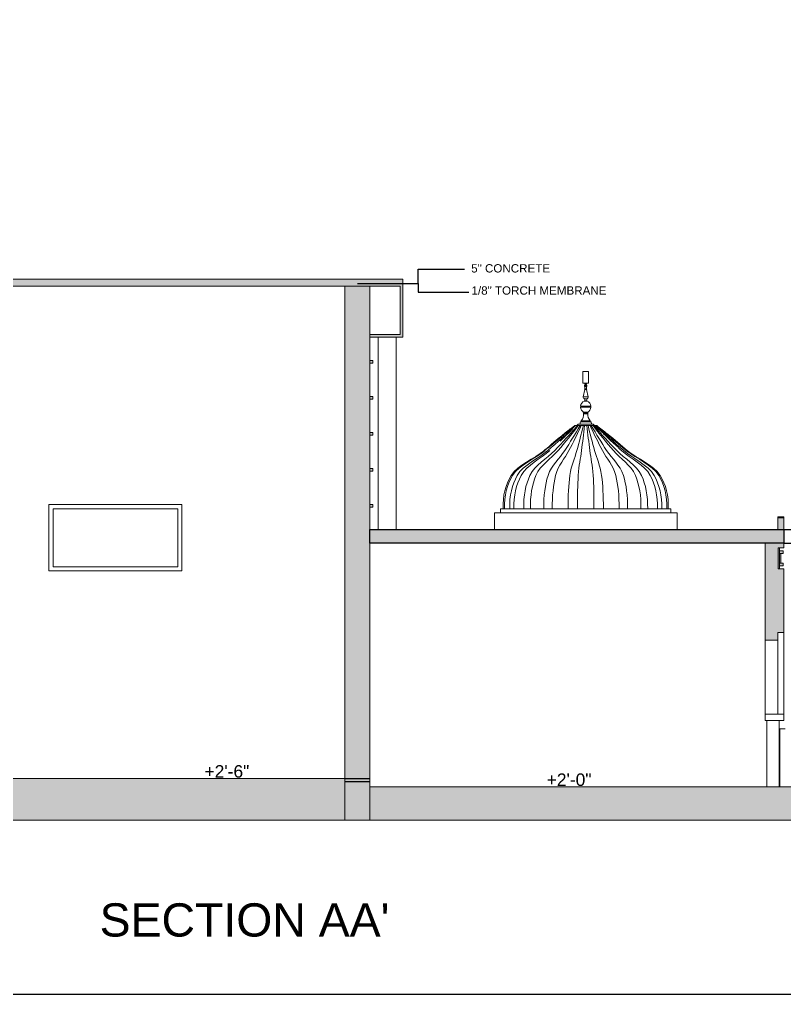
# Model space of a CAD drawing. Header units: inches. Extents: x -6210 to 141093, y -2740 to 21225.
# Drawn here: x 105026 to 105579, y 3604 to 4308 of the extents above; entities that cross this region are included whole.
import ezdxf

# ---------------------------------------------------------------- set-up
doc = ezdxf.new("R2010")
doc.units = ezdxf.units.IN
doc.header["$LTSCALE"] = 100
doc.header["$MEASUREMENT"] = 0
doc.layers.add('1text', color=6, linetype='Continuous')
doc.layers.add('walls', color=1, linetype='Continuous')
for name, color, linetype, true_color in [('BRICK HATCH', 7, 'Continuous', 0xf90105), ('CONCRETE HATCH', 7, 'Continuous', 0xb0b0b0), ('FACADE HTCH', 7, 'Continuous', 0xfafd68), ('FLOOR HATCH', 7, 'Continuous', 0xaef86d)]:
    doc.layers.add(name, color=color, linetype=linetype, true_color=true_color)
doc.styles.get("Standard").update_dxf_attribs({"font": 'arial.ttf', "height": 4})

msp = doc.modelspace()

# ---------------------------------------------------------------- hatches: boundary and pattern name
at = {"layer": 'BRICK HATCH', "true_color": 0xfe1014}
h = msp.add_hatch(color=1, dxfattribs=at)
h.dxf.hatch_style = 1
h.paths.add_polyline_path([(104545.98149, 4060.04194), (104545.98166, 4115.82403), (104527.98149, 4115.82408), (104527.98149, 4107.78001), (104527.98149, 4106.23298), (104527.98149, 4060.04194), (104527.98149, 3760.04194), (104545.98149, 3760.04194)])
h.paths.add_polyline_path([(104545.98149, 3758.04194), (104527.98149, 3758.04194), (104527.98149, 3742.04194), (104545.98149, 3742.04194)])
h.paths.add_polyline_path([(104545.98149, 3740.04194), (104527.98149, 3740.04194), (104527.98149, 3730.04194), (104545.98149, 3730.04194)])
h.paths.add_polyline_path([(105279.48149, 3754.04194), (105279.48149, 3758.04194), (105261.48149, 3758.04194), (105261.48149, 3730.04194), (105279.48149, 3730.04194)])
h.paths.add_polyline_path([(105279.48149, 4107.77765), (105279.48149, 4115.82173), (105261.48149, 4115.82178), (105261.48149, 3760.04194), (105279.48149, 3760.04194)])
h.paths.add_polyline_path([(105578.74512, 3911.69824), (105574.41692, 3911.69824), (105574.41692, 3926.69824), (105575.41692, 3926.69824), (105578.74512, 3926.69824), (105578.74512, 3930.05318), (105565.17275, 3930.05318), (105565.17275, 3860.08657), (105574.24512, 3860.08631), (105574.24512, 3865.6898), (105578.74512, 3865.68969)])
at = {"layer": 'CONCRETE HATCH'}
h = msp.add_hatch(color=256, dxfattribs=at)
h.dxf.hatch_style = 1
h.paths.add_polyline_path([(105303.48149, 4120.82165), (104527.98149, 4120.82408), (104527.98149, 4119.82408), (104527.98149, 4115.82408), (105301.48149, 4115.82166), (105301.48149, 4080.93378), (105279.48149, 4080.93386), (105279.48149, 4078.93386), (105303.48149, 4078.93377)])
h = msp.add_hatch(color=256, dxfattribs=at)
h.dxf.hatch_style = 1
h.paths.add_polyline_path([(105279.48149, 3940.04194), (105578.74512, 3940.04194), (105578.74512, 3930.05318), (105279.48149, 3930.05318)])
h = msp.add_hatch(color=256, dxfattribs=at)
h.dxf.hatch_style = 1
h.paths.add_polyline_path([(106155.78498, 3754.04194), (106142.28498, 3754.04194), (106141.28498, 3754.04194), (106141.28498, 3736.04194), (106155.78498, 3736.04194), (106155.78498, 3738.04194), (106142.28498, 3738.04194), (106142.28498, 3752.04194), (106155.78498, 3752.04194)])
h.paths.add_polyline_path([(105925.98149, 3754.04194), (105912.48149, 3754.04194), (105912.48149, 3752.04194), (105925.98149, 3752.04194)])
h.paths.add_polyline_path([(105926.98149, 3754.04194), (105925.98149, 3754.04194), (105925.98149, 3736.04194), (105926.98149, 3736.04194)])
h.paths.add_polyline_path([(105925.98149, 3738.04194), (105912.48149, 3738.04194), (105912.48149, 3736.04194), (105925.98149, 3736.04194)])
h.paths.add_polyline_path([(105279.48149, 3760.04194), (105261.48149, 3760.04194), (105261.48149, 3758.04194), (105279.48149, 3758.04194)])
at = {"layer": 'FACADE HTCH'}
h = msp.add_hatch(color=256, dxfattribs=at)
h.dxf.hatch_style = 1
h.paths.add_polyline_path([(105281.62244, 4062.04194), (105279.48149, 4062.04194), (105279.48149, 4060.04194), (105281.62244, 4060.04194)])
h.paths.add_polyline_path([(105281.62244, 4036.04194), (105279.48149, 4036.04194), (105279.48149, 4034.04194), (105281.62244, 4034.04194)])
h.paths.add_polyline_path([(105281.62244, 4010.04194), (105279.48149, 4010.04194), (105279.48149, 4008.04194), (105281.62244, 4008.04194)])
h.paths.add_polyline_path([(105281.62244, 3984.04194), (105279.48149, 3984.04194), (105279.48149, 3982.04194), (105281.62244, 3982.04194)])
h.paths.add_polyline_path([(105281.62244, 3958.04194), (105279.48149, 3958.04194), (105279.48149, 3956.04194), (105281.62244, 3956.04194)])
h = msp.add_hatch(color=256, dxfattribs=at)
h.dxf.hatch_style = 1
h.paths.add_polyline_path([(105578.74512, 3948.52462), (105574.24512, 3948.5245), (105574.24512, 3940.04468), (105578.74512, 3940.04472)])
h.paths.add_polyline_path([(105578.74512, 3949.03733), (105574.24512, 3949.03733), (105574.24512, 3948.5245), (105578.74512, 3948.52462)])
h.paths.add_polyline_path([(105575.41692, 3926.69824), (105574.41692, 3926.69824), (105574.41692, 3911.69824), (105575.41692, 3911.69824)])
h.paths.add_polyline_path([(105578.15329, 3924.69824), (105577.41692, 3924.69824), (105575.41692, 3924.69824), (105575.41692, 3922.69824), (105577.41692, 3922.69824), (105578.15329, 3922.69824)])
h.paths.add_polyline_path([(105576.41692, 3921.22417), (105576.41692, 3921.56109), (105576.41692, 3921.62025), (105576.41692, 3922.62144), (105576.41692, 3922.69789), (105575.41692, 3922.69789), (105575.41692, 3915.69824), (105576.41692, 3915.69824)])
h.paths.add_polyline_path([(105578.15329, 3915.69824), (105577.41692, 3915.69824), (105575.41692, 3915.69824), (105575.41692, 3913.69824), (105577.41692, 3913.69824), (105578.15329, 3913.69824)])
at = {"layer": 'FLOOR HATCH'}
h = msp.add_hatch(color=256, dxfattribs=at)
h.dxf.hatch_style = 1
h.paths.add_polyline_path([(105261.48149, 3760.04194), (104546.98149, 3760.04194), (104546.98149, 3740.04194), (104545.98149, 3730.04194), (105261.48149, 3730.04194)])
h.paths.add_polyline_path([(105912.48149, 3754.04194), (105279.48149, 3754.04194), (105279.48149, 3730.04194), (105912.48149, 3730.04194)])
h.paths.add_polyline_path([(106141.28498, 3754.04194), (105926.98149, 3754.04194), (105926.98149, 3736.04194), (105925.98149, 3730.04194), (106142.28498, 3730.04194), (106142.28498, 3736.04194), (106141.28498, 3736.04194)])

# ---------------------------------------------------------------- linework, layer by layer
msp.add_lwpolyline([(104206.97646, 5012.61527), (106337.6796, 5012.61527), (106337.6796, 3604.14299), (104206.97646, 3604.14299)], close=True)
at = {"layer": '1text'}
for p, q in [((105314.44954, 4117.73201), (105314.44954, 4128.08304)), ((105314.44954, 4128.08304), (105348.00407, 4128.08304)), ((105270.71077, 4117.73201), (105314.44954, 4117.73201)), ((105314.44954, 4117.73201), (105314.44954, 4111.49811)), ((105314.44954, 4111.49811), (105350.99405, 4111.49811)), ((105578.74512, 3940.04472), (106315.19388, 3940.04472)), ((105578.74512, 3930.05318), (106315.19388, 3930.05318))]:
    msp.add_line(p, q, dxfattribs=at)
at = {"layer": 'walls', "linetype": 'Continuous', "lineweight": 0, "extrusion": (0, 1, 0)}
for p, q in [((105303.48149, 4120.82165), (104527.98149, 4120.82408)), ((105303.48149, 4078.93377), (105303.48149, 4120.82165)), ((105301.48149, 4115.82166), (104527.98147, 4115.82408)), ((105261.48149, 4115.82178), (105261.48149, 3730.04194)), ((105279.48149, 4115.82173), (105279.48149, 4078.93386)), ((105301.48149, 4080.93378), (105301.48149, 4115.82166)), ((105279.48149, 3730.04194), (105279.48149, 4107.77765)), ((105279.48149, 4080.93386), (105301.48149, 4080.93378)), ((105279.48149, 3941.79346), (105279.48149, 4078.93386)), ((105279.48149, 4078.93386), (105303.48149, 4078.93377)), ((105285.48149, 3940.04194), (105285.48149, 4078.93386)), ((105298.48149, 4038.60774), (105298.48149, 4078.93379)), ((105281.62244, 4062.04194), (105279.48149, 4062.04194)), ((105279.48149, 4062.04194), (105279.48149, 4060.04194)), ((105279.48149, 4060.04194), (105281.62244, 4060.04194)), ((105281.62244, 4060.04194), (105281.62244, 4062.04194)), ((105433.48149, 4054.2027), (105433.48149, 4045.72152)), ((105433.48149, 4054.2027), (105437.48149, 4054.2027)), ((105437.48149, 4045.72152), (105437.48149, 4054.2027)), ((105433.48149, 4045.72152), (105437.48149, 4045.72152)), ((105434.59961, 4044.24422), (105434.55931, 4043.55907)), ((105435.48149, 4043.55907), (105434.55931, 4043.55907)), ((105435.48149, 4043.55907), (105434.55931, 4043.55907)), ((105435.48149, 4044.24422), (105434.59961, 4044.24422)), ((105435.48149, 4044.24422), (105434.59961, 4044.24422)), ((105435.48149, 4045.47885), (105434.71957, 4045.47885)), ((105435.48149, 4043.36364), (105434.74359, 4043.36364)), ((105434.917, 4043.36364), (105434.917, 4041.51772)), ((105436.24341, 4045.47885), (105435.48149, 4045.47885)), ((105436.36336, 4044.24422), (105435.48149, 4044.24422)), ((105436.36336, 4044.24422), (105435.48149, 4044.24422)), ((105436.40366, 4043.55907), (105435.48149, 4043.55907)), ((105436.40366, 4043.55907), (105435.48149, 4043.55907)), ((105436.21939, 4043.36364), (105435.48149, 4043.36364)), ((105436.04598, 4043.36364), (105436.04598, 4041.51772)), ((105436.36336, 4044.24422), (105436.40366, 4043.55907)), ((105281.62244, 4036.04194), (105279.48149, 4036.04194)), ((105279.48149, 4036.04194), (105279.48149, 4034.04194)), ((105281.62244, 4034.04194), (105281.62244, 4036.04194)), ((105298.48149, 3940.04194), (105298.48149, 4038.60774)), ((105434.917, 4041.14854), (105433.62061, 4035.72412)), ((105435.48149, 4035.72412), (105433.62061, 4035.72412)), ((105435.48149, 4035.72412), (105433.62061, 4035.72412)), ((105435.48149, 4041.51772), (105434.917, 4041.51772)), ((105435.48149, 4041.51772), (105434.917, 4041.51772)), ((105435.48149, 4041.14854), (105434.917, 4041.14854)), ((105435.48149, 4041.14854), (105434.917, 4041.14854)), ((105436.04598, 4041.51772), (105435.48149, 4041.51772)), ((105436.04598, 4041.51772), (105435.48149, 4041.51772)), ((105436.04598, 4041.14854), (105435.48149, 4041.14854)), ((105436.04598, 4041.14854), (105435.48149, 4041.14854)), ((105437.34236, 4035.72412), (105435.48149, 4035.72412)), ((105437.34236, 4035.72412), (105435.48149, 4035.72412)), ((105436.04598, 4041.14854), (105437.34236, 4035.72412)), ((105279.48149, 4034.04194), (105281.62244, 4034.04194)), ((105435.48149, 4029.03717), (105431.82937, 4029.03717)), ((105435.48149, 4028.2988), (105431.82937, 4028.2988)), ((105431.87551, 4029.03717), (105431.87551, 4028.2988)), ((105435.48149, 4032.8419), (105434.58391, 4032.8419)), ((105434.58391, 4032.8419), (105434.58391, 4032.60804)), ((105435.48149, 4032.60804), (105434.58391, 4032.60804)), ((105435.48149, 4032.60804), (105434.58391, 4032.60804)), ((105435.48149, 4034.50323), (105434.72235, 4034.50323)), ((105435.48149, 4034.31864), (105434.7685, 4034.31864)), ((105434.7685, 4034.31864), (105434.7685, 4032.8419)), ((105436.24063, 4034.50323), (105435.48149, 4034.50323)), ((105436.19448, 4034.31864), (105435.48149, 4034.31864)), ((105436.37907, 4032.8419), (105435.48149, 4032.8419)), ((105436.37907, 4032.60804), (105435.48149, 4032.60804)), ((105436.37907, 4032.60804), (105435.48149, 4032.60804)), ((105439.13361, 4029.03717), (105435.48149, 4029.03717)), ((105439.13361, 4028.2988), (105435.48149, 4028.2988)), ((105436.19448, 4034.31864), (105436.19448, 4032.8419)), ((105436.37907, 4032.8419), (105436.37907, 4032.60804)), ((105439.08746, 4029.03717), (105439.08746, 4028.2988)), ((105435.48149, 4023.62247), (105433.82925, 4023.62247)), ((105435.48149, 4023.62247), (105433.82925, 4023.62247)), ((105435.48149, 4024.79155), (105434.10869, 4024.79155)), ((105435.48149, 4024.05319), (105434.10869, 4024.05319)), ((105436.85428, 4024.79155), (105435.48149, 4024.79155)), ((105436.85428, 4024.05319), (105435.48149, 4024.05319)), ((105437.13372, 4023.62247), (105435.48149, 4023.62247)), ((105437.13372, 4023.62247), (105435.48149, 4023.62247)), ((105427.48149, 4015.04194), (105427.52149, 4015.04194)), ((105427.52149, 4015.04194), (105427.66417, 4015.04194)), ((105427.66417, 4015.04194), (105428.15798, 4015.04194)), ((105428.15798, 4015.04194), (105428.57207, 4015.04194)), ((105428.57207, 4015.04194), (105429.51135, 4015.04194)), ((105430.12314, 4016.04956), (105429.13121, 4015.04194)), ((105429.51135, 4015.04194), (105430.15631, 4015.04194)), ((105435.48149, 4016.04956), (105430.12314, 4016.04956)), ((105435.48149, 4016.04956), (105430.12314, 4016.04956)), ((105430.15631, 4015.04194), (105431.44912, 4015.04194)), ((105431.64743, 4017.80872), (105431.23048, 4016.04956)), ((105431.44912, 4015.04194), (105432.26182, 4015.04194)), ((105435.48149, 4017.80872), (105431.64743, 4017.80872)), ((105435.48149, 4017.80872), (105431.64743, 4017.80872)), ((105432.20185, 4018.54709), (105432.02684, 4017.80872)), ((105435.48149, 4018.54709), (105432.20185, 4018.54709)), ((105435.48149, 4018.54709), (105432.20185, 4018.54709)), ((105432.26182, 4015.04194), (105433.78161, 4015.04194)), ((105433.78161, 4015.04194), (105434.68249, 4015.04194)), ((105434.68249, 4015.04194), (105436.28049, 4015.04194)), ((105438.76112, 4018.54709), (105435.48149, 4018.54709)), ((105438.76112, 4018.54709), (105435.48149, 4018.54709)), ((105439.31554, 4017.80872), (105435.48149, 4017.80872)), ((105439.31554, 4017.80872), (105435.48149, 4017.80872)), ((105440.83983, 4016.04956), (105435.48149, 4016.04956)), ((105440.83983, 4016.04956), (105435.48149, 4016.04956)), ((105436.28049, 4015.04194), (105437.18137, 4015.04194)), ((105437.18137, 4015.04194), (105438.70116, 4015.04194)), ((105438.70116, 4015.04194), (105439.51385, 4015.04194)), ((105438.76112, 4018.54709), (105438.93613, 4017.80872)), ((105439.31554, 4017.80872), (105439.7325, 4016.04956)), ((105439.51385, 4015.04194), (105440.80666, 4015.04194)), ((105440.80666, 4015.04194), (105441.45162, 4015.04194)), ((105440.83983, 4016.04956), (105441.83177, 4015.04194)), ((105441.45162, 4015.04194), (105442.3909, 4015.04194)), ((105442.3909, 4015.04194), (105442.80499, 4015.04194)), ((105442.80499, 4015.04194), (105443.2988, 4015.04194)), ((105443.2988, 4015.04194), (105443.44149, 4015.04194)), ((105443.44149, 4015.04194), (105443.48149, 4015.04194)), ((105279.48149, 4010.04194), (105279.48149, 4008.04194)), ((105281.62244, 4010.04194), (105279.48149, 4010.04194)), ((105279.48149, 4008.04194), (105281.62244, 4008.04194)), ((105281.62244, 4008.04194), (105281.62244, 4010.04194)), ((105279.48149, 3984.04194), (105279.48149, 3982.04194)), ((105281.62244, 3984.04194), (105279.48149, 3984.04194)), ((105279.48149, 3982.04194), (105281.62244, 3982.04194)), ((105281.62244, 3982.04194), (105281.62244, 3984.04194)), ((105047.73149, 3958.04194), (105143.73149, 3958.04194)), ((105047.73149, 3910.04194), (105047.73149, 3958.04194)), ((105143.73149, 3910.04194), (105143.73149, 3958.04194)), ((105281.62244, 3958.04194), (105279.48149, 3958.04194)), ((105279.48149, 3958.04194), (105279.48149, 3956.04194)), ((105281.62244, 3956.04194), (105281.62244, 3958.04194)), ((105140.73149, 3955.04194), (105050.73149, 3955.04194)), ((105050.73149, 3955.04194), (105050.73149, 3913.04194)), ((105050.73149, 3913.04194), (105050.73149, 3955.04194)), ((105050.73149, 3955.04194), (105140.73149, 3955.04194)), ((105140.73149, 3913.04194), (105140.73149, 3955.04194)), ((105140.73149, 3955.04194), (105140.73149, 3913.04194)), ((105279.48149, 3956.04194), (105281.62244, 3956.04194)), ((105501.48149, 3952.04194), (105369.48149, 3952.04194)), ((105369.48149, 3940.04194), (105369.48149, 3952.04194)), ((105496.98149, 3955.04194), (105373.98149, 3955.04194)), ((105373.98149, 3952.04194), (105373.98149, 3955.04194)), ((105496.98149, 3952.04194), (105496.98149, 3955.04194)), ((105501.48149, 3940.04194), (105501.48149, 3952.04194)), ((105574.24512, 3949.03857), (105574.24512, 3949.03845)), ((105574.24512, 3949.03857), (105578.74512, 3949.03857)), ((105574.24512, 3949.03845), (105574.24512, 3949.03833)), ((105574.24512, 3949.03845), (105578.74512, 3949.03845)), ((105574.24512, 3949.03833), (105574.24512, 3949.0382)), ((105574.24512, 3949.03833), (105578.74512, 3949.03833)), ((105574.24512, 3949.0382), (105574.24512, 3949.0381)), ((105574.24512, 3949.0382), (105578.74512, 3949.0382)), ((105574.24512, 3949.0381), (105574.24512, 3949.03798)), ((105574.24512, 3949.0381), (105578.74512, 3949.0381)), ((105574.24512, 3949.03798), (105574.24512, 3949.03786)), ((105574.24512, 3949.03798), (105578.74512, 3949.03798)), ((105574.24512, 3949.03786), (105574.24512, 3949.03774)), ((105574.24512, 3949.03786), (105578.74512, 3949.03786)), ((105574.24512, 3949.03774), (105574.24512, 3949.03762)), ((105574.24512, 3949.03774), (105578.74512, 3949.03774)), ((105574.24512, 3949.03762), (105574.24512, 3949.03759)), ((105574.24512, 3949.03762), (105578.74512, 3949.03762)), ((105574.24512, 3949.03759), (105574.24512, 3949.03747)), ((105574.24512, 3949.03759), (105578.74512, 3949.03759)), ((105574.24512, 3949.03747), (105574.24512, 3949.03735)), ((105574.24512, 3949.03747), (105578.74512, 3949.03747)), ((105574.24512, 3949.03735), (105574.24512, 3949.03733)), ((105574.24512, 3949.03735), (105578.74512, 3949.03735)), ((105574.24512, 3949.03733), (105578.74512, 3949.03733)), ((105574.24512, 3949.03733), (105574.24512, 3948.5245)), ((105578.74512, 3948.52462), (105574.24512, 3948.5245)), ((105574.24512, 3948.5245), (105574.24512, 3940.04472)), ((105578.74512, 3949.03845), (105578.74512, 3949.03857)), ((105578.74512, 3949.03833), (105578.74512, 3949.03845)), ((105578.74512, 3949.0382), (105578.74512, 3949.03833)), ((105578.74512, 3949.0381), (105578.74512, 3949.0382)), ((105578.74512, 3949.03798), (105578.74512, 3949.0381)), ((105578.74512, 3949.03786), (105578.74512, 3949.03798)), ((105578.74512, 3949.03774), (105578.74512, 3949.03786)), ((105578.74512, 3949.03762), (105578.74512, 3949.03774)), ((105578.74512, 3949.03759), (105578.74512, 3949.03762)), ((105578.74512, 3949.03747), (105578.74512, 3949.03759)), ((105578.74512, 3949.03735), (105578.74512, 3949.03747)), ((105578.74512, 3949.03733), (105578.74512, 3949.03735)), ((105578.74512, 3948.52462), (105578.74512, 3949.03733)), ((105578.74512, 3940.04472), (105578.74512, 3948.52462)), ((105578.74512, 3940.04472), (105279.48149, 3940.04194)), ((105279.48149, 3940.04194), (105279.48149, 3934.04194)), ((105574.98149, 3940.04472), (105574.98149, 3940.04449)), ((105578.74512, 3926.69824), (105578.74512, 3940.04472)), ((105279.78112, 3930.05318), (105578.74512, 3930.05318)), ((105565.17275, 3930.05318), (105565.17275, 3860.08657)), ((105574.41692, 3926.69824), (105578.74512, 3926.69824)), ((105574.41692, 3911.69824), (105574.41692, 3926.69824)), ((105574.41692, 3926.69824), (105574.41692, 3911.69824)), ((105575.41692, 3926.69824), (105574.41692, 3926.69824)), ((105574.41692, 3922.62143), (105574.41692, 3921.62025)), ((105575.41692, 3911.69824), (105575.41692, 3926.69824)), ((105575.41692, 3924.69824), (105575.41692, 3922.69824)), ((105577.41692, 3924.69824), (105575.41692, 3924.69824)), ((105575.41692, 3922.69824), (105577.41692, 3922.69824)), ((105575.41692, 3922.69789), (105576.41692, 3922.69789)), ((105576.41692, 3922.69789), (105576.41692, 3922.69824)), ((105576.41692, 3922.67464), (105576.41692, 3922.69789)), ((105576.41692, 3922.65138), (105576.41692, 3922.67464)), ((105576.41692, 3922.64529), (105576.41692, 3922.65138)), ((105576.41692, 3922.62144), (105576.41692, 3922.64529)), ((105576.41692, 3921.62025), (105576.41692, 3922.62144)), ((105577.41692, 3924.69824), (105578.15329, 3924.69824)), ((105578.15329, 3922.69824), (105577.41692, 3922.69824)), ((105578.15329, 3924.69824), (105578.15329, 3922.69824)), ((105575.41692, 3915.69824), (105575.41692, 3913.69824)), ((105577.41692, 3915.69824), (105575.41692, 3915.69824)), ((105576.41692, 3921.56109), (105576.41692, 3921.62025)), ((105576.41692, 3921.22417), (105576.41692, 3921.56109)), ((105576.41692, 3915.69824), (105576.41692, 3921.22417)), ((105576.41692, 3915.82157), (105576.41692, 3915.86692)), ((105577.41692, 3915.69824), (105578.15329, 3915.69824)), ((105578.15329, 3915.69824), (105578.15329, 3913.69824)), ((105143.73149, 3910.04194), (105047.73149, 3910.04194)), ((105050.73149, 3913.04194), (105140.73149, 3913.04194)), ((105140.73149, 3913.04194), (105050.73149, 3913.04194)), ((105578.74512, 3911.69824), (105574.41692, 3911.69824)), ((105574.41692, 3911.69824), (105575.41692, 3911.69824)), ((105575.41692, 3913.69824), (105577.41692, 3913.69824)), ((105578.15329, 3913.69824), (105577.41692, 3913.69824)), ((105578.74512, 3865.68969), (105578.74512, 3911.69824)), ((105578.74512, 3896.36617), (105578.74512, 3886.02356)), ((105565.17275, 3860.08657), (105565.17275, 3812.98794)), ((105565.17275, 3860.08657), (105574.24512, 3860.08631)), ((105574.24512, 3865.6898), (105578.74512, 3865.68969)), ((105574.24512, 3860.08631), (105574.24512, 3865.6898)), ((105574.24512, 3812.98794), (105574.24512, 3860.08631)), ((105578.74512, 3865.68969), (105578.74512, 3806.54194)), ((105565.17275, 3812.98794), (105565.17275, 3806.54194)), ((105574.24512, 3806.54194), (105574.24512, 3812.98794)), ((105565.17275, 3806.54194), (105565.17275, 3802.04194)), ((105565.17275, 3806.54194), (105574.24512, 3806.54194)), ((105574.24512, 3806.54194), (105578.74512, 3806.54194)), ((105578.74512, 3806.54194), (105578.74512, 3802.04194)), ((105565.17275, 3802.04194), (105578.74512, 3802.04194)), ((105566.23149, 3754.04194), (105566.23149, 3802.04194)), ((105575.23149, 3754.04194), (105575.23149, 3802.04194)), ((105575.23149, 3796.04194), (105579.48149, 3796.04194)), ((105575.73149, 3754.04194), (105575.73149, 3796.04194)), ((105261.48149, 3760.04194), (104545.98149, 3760.04194)), ((105261.48149, 3730.04194), (105261.48149, 3760.04194)), ((105912.48149, 3754.04194), (105279.48149, 3754.04194)), ((105279.48149, 3754.04194), (105279.48149, 3730.04194)), ((104545.98149, 3730.04194), (105261.48149, 3730.04194)), ((105261.48149, 3730.04194), (105279.48149, 3730.04194)), ((105279.48149, 3730.04194), (105912.48149, 3730.04194))]:
    msp.add_line(p, q, dxfattribs=at)
at = {"layer": 'walls'}
for p, q in [((105261.48149, 3760.04194), (105279.48149, 3760.04194)), ((105261.48149, 3758.04194), (105279.48149, 3758.04194))]:
    msp.add_line(p, q, dxfattribs=at)
msp.add_lwpolyline([(105279.48149, 3940.04194), (105578.74512, 3940.04194), (105578.74512, 3930.05318), (105279.48149, 3930.05318)], close=True, dxfattribs=at)
for points in [[(105155.9426, 3766.06355, 0, 0, 0), (105155.9426, 3760.04194, 0, 6.02161, 0), (105155.9426, 3766.06355, 6.02161, 6.02161, 0)], [(105403.15453, 3760.06355, 0, 0, 0), (105403.15453, 3754.04194, 0, 6.02161, 0), (105403.15453, 3760.06355, 6.02161, 6.02161, 0)]]:
    msp.add_lwpolyline(points, format="xyseb", dxfattribs=at)
at = {"layer": 'walls', "linetype": 'Continuous', "lineweight": 0}
for centre, radius, start, end in [((105434.74359, 4043.54824), 0.18459, 176.63353934, 270), ((105435.50687, 4044.06256), 0.92526, 91.57170314, 168.67719591), ((105435.50687, 4045.86366), 0.87631, 206.04794926, 268.34047884), ((105435.45611, 4045.86366), 0.87631, 271.65952116, 333.95205074), ((105435.45611, 4044.06256), 0.92526, 11.32280409, 88.42829686), ((105436.21939, 4043.54824), 0.18459, 270, 3.36646066), ((105434.72235, 4035.61078), 1.10755, 174.12654646, 270), ((105434.917, 4041.33313), 0.18459, 90, 270), ((105436.04598, 4041.33313), 0.18459, 270, 90), ((105436.24063, 4035.61078), 1.10755, 270, 5.87345354), ((105435.5212, 4029.03717), 3.69184, 104.70745897, 180), ((105435.5212, 4028.2988), 3.69184, 180, 251.80512766), ((105435.44177, 4029.03717), 3.69184, 0, 75.29254103), ((105435.44177, 4028.2988), 3.69184, 288.19487234, 0), ((105428.11412, 4022.6564), 5.79621, 314.84914088, 9.59440368), ((105434.10869, 4024.42237), 0.36918, 90, 270), ((105434.19327, 4023.684), 0.36918, 90, 189.59440368), ((105436.7697, 4023.684), 0.36918, 350.40559632, 90), ((105436.85428, 4024.42237), 0.36918, 270, 90), ((105442.84885, 4022.6564), 5.79621, 170.40559632, 225.15085912)]:
    msp.add_arc(centre, radius, start, end, dxfattribs=at)
for points, knots in [([(105404.44019, 3996.13886), (105408.72004, 3999.75463), (105412.90599, 4003.48316), (105419.58657, 4008.90349), (105421.93831, 4010.76696), (105425.09946, 4013.21819), (105425.89187, 4013.82821), (105426.95116, 4014.63796), (105427.21621, 4014.8401), (105427.48149, 4015.04194)], [0.257000419, 0.257000419, 0.257000419, 0.257000419, 17.065234956, 17.065234956, 26.065744588, 26.065744588, 29.06576158, 29.06576158, 30.065762188, 30.065762188, 30.065762188, 30.065762188]), ([(105408.49675, 3998.91771), (105408.49682, 3998.91777), (105408.49689, 3998.91782), (105408.4971, 3998.91799), (105408.49724, 3998.91811), (105408.49766, 3998.91845), (105408.49794, 3998.91867), (105408.49878, 3998.91935), (105408.49934, 3998.9198), (105408.50597, 3998.92516), (105408.51204, 3998.93008), (105408.58285, 3998.98737), (105408.64749, 3999.03983), (105408.79809, 3999.16237), (105408.88399, 3999.23251), (105411.51991, 4001.39239), (105414.04444, 4003.61366), (105418.40166, 4007.31884), (105420.27127, 4008.88837), (105422.76201, 4010.95036), (105423.3844, 4011.46332), (105424.21088, 4012.14297), (105424.4172, 4012.31251), (105424.69155, 4012.53797), (105424.76007, 4012.59429), (105425.51426, 4013.21419), (105426.19542, 4013.7692), (105426.89325, 4014.36836), (105426.95063, 4014.41794), (105427.01358, 4014.47278), (105427.01898, 4014.47749), (105427.02838, 4014.48569), (105427.03238, 4014.48918), (105427.03663, 4014.4929), (105427.03688, 4014.49312), (105427.03725, 4014.49345), (105427.03738, 4014.49356), (105427.0375, 4014.49366)], [0, 0, 0, 0, 0.000270489, 0.000270489, 0.000811468, 0.000811468, 0.001893426, 0.001893426, 0.004057341, 0.004057341, 0.027560728, 0.027560728, 0.278266229, 0.278266229, 0.612537982, 0.612537982, 10.551559541, 10.551559541, 18.033118833, 18.033118833, 20.526228909, 20.526228909, 21.357199975, 21.357199975, 21.63418268, 21.63418268, 24.409134265, 24.409134265, 24.65843298, 24.65843298, 24.681804339, 24.681804339, 24.699115674, 24.699115674, 24.700197632, 24.700197632, 24.700738611, 24.700738611, 24.700738611, 24.700738611]), ([(105443.48149, 4015.04194), (105446.13443, 4013.02341), (105448.76497, 4010.97502), (105456.21174, 4005.02611), (105460.95406, 4001.03034), (105465.87313, 3996.69661), (105466.14391, 3996.46218), (105466.45309, 3996.19854), (105466.48979, 3996.16731), (105466.52652, 3996.13612)], [0, 0, 0, 0, 10.000648044, 10.000648044, 28.593631341, 28.593631341, 29.668042789, 29.668042789, 29.812603668, 29.812603668, 29.812603668, 29.812603668]), ([(105443.92575, 4014.49342), (105443.9262, 4014.49302), (105443.92665, 4014.49263), (105443.93072, 4014.48908), (105443.93433, 4014.48593), (105443.94516, 4014.47648), (105443.95238, 4014.47019), (105443.98556, 4014.44129), (105444.01149, 4014.41878), (105444.17574, 4014.27675), (105444.31444, 4014.15886), (105445.51279, 4013.14956), (105446.65298, 4012.22595), (105448.15041, 4010.99161), (105448.52487, 4010.6823), (105449.02432, 4010.26868), (105449.1492, 4010.16518), (105451.7741, 4007.98759), (105454.27276, 4005.87073), (105457.88891, 4002.7736), (105458.99966, 4001.81781), (105460.7498, 4000.33409), (105461.38592, 3999.79996), (105462.10438, 3999.21177), (105462.18205, 3999.14838), (105462.31822, 3999.03762), (105462.37665, 3998.9902), (105462.44066, 3998.93839), (105462.44614, 3998.93395), (105462.45567, 3998.92625), (105462.4597, 3998.92299), (105462.46424, 3998.91931), (105462.46475, 3998.91891), (105462.4655, 3998.91829), (105462.46576, 3998.91809), (105462.46608, 3998.91782), (105462.46616, 3998.91776), (105462.46624, 3998.9177)], [0, 0, 0, 0, 0.001953125, 0.001953125, 0.017578136, 0.017578136, 0.048828204, 0.048828204, 0.161341179, 0.161341179, 0.761470291, 0.761470291, 5.267192778, 5.267192778, 6.767225627, 6.767225627, 7.267226577, 7.267226577, 17.276268699, 17.276268699, 21.663792961, 21.663792961, 24.160660092, 24.160660092, 24.462841216, 24.462841216, 24.689478154, 24.689478154, 24.710725177, 24.710725177, 24.726350178, 24.726350178, 24.728303303, 24.728303303, 24.729279865, 24.729279865, 24.729572834, 24.729572834, 24.729572834, 24.729572834]), ([(105416.98017, 4003.87137), (105416.98035, 4003.87154), (105416.98052, 4003.8717), (105416.9814, 4003.87253), (105416.98211, 4003.87319), (105416.98484, 4003.87575), (105416.98686, 4003.87765), (105417.16178, 4004.04162), (105417.33447, 4004.20386), (105417.96672, 4004.79906), (105418.42465, 4005.23247), (105419.68136, 4006.42622), (105420.47478, 4007.1846), (105421.52069, 4008.18662), (105421.78118, 4008.43639), (105422.12722, 4008.76843), (105422.21362, 4008.85136), (105423.16311, 4009.76287), (105424.01577, 4010.58259), (105425.07813, 4011.61096), (105425.29854, 4011.82477), (105425.60091, 4012.11905), (105425.68331, 4012.19935), (105425.82742, 4012.33998), (105425.88916, 4012.4003), (105425.95668, 4012.46634), (105425.96246, 4012.472), (105425.97086, 4012.48021), (105425.97347, 4012.48276), (105425.97738, 4012.48659), (105425.97868, 4012.48787), (105425.98064, 4012.48978), (105425.98129, 4012.49042), (105425.98202, 4012.49114), (105425.98211, 4012.49122), (105425.98219, 4012.4913)], [0, 0, 0, 0, 0.000765369, 0.000765369, 0.003826846, 0.003826846, 0.012634086, 0.012634086, 0.764186133, 0.764186133, 2.768403458, 2.768403458, 6.296120096, 6.296120096, 7.471760953, 7.471760953, 7.863631188, 7.863631188, 11.783451856, 11.783451856, 12.813996923, 12.813996923, 13.200448741, 13.200448741, 13.490287617, 13.490287617, 13.517460006, 13.517460006, 13.529705912, 13.529705912, 13.535828865, 13.535828865, 13.538890342, 13.538890342, 13.539273027, 13.539273027, 13.539273027, 13.539273027]), ([(105444.98083, 4012.49125), (105444.98116, 4012.49093), (105444.98148, 4012.49061), (105444.98312, 4012.48901), (105444.98443, 4012.48773), (105444.99757, 4012.47487), (105445.00941, 4012.46329), (105445.05283, 4012.42083), (105445.0844, 4012.38997), (105445.86975, 4011.62282), (105446.6289, 4010.89054), (105447.65494, 4009.90286), (105447.91244, 4009.65525), (105448.25705, 4009.32411), (105448.34331, 4009.24124), (105450.15907, 4007.49736), (105451.93689, 4005.79273), (105453.80643, 4004.03681), (105453.86736, 4003.97962), (105453.93975, 4003.91174), (105453.95118, 4003.90102), (105453.96826, 4003.88501), (105453.97391, 4003.87971), (105453.98027, 4003.87375), (105453.98098, 4003.87309), (105453.98204, 4003.87209), (105453.98239, 4003.87176), (105453.98283, 4003.87135), (105453.98292, 4003.87127), (105453.98301, 4003.87118)], [0, 0, 0, 0, 0.001535462, 0.001535462, 0.007677308, 0.007677308, 0.063268204, 0.063268204, 0.211510604, 0.211510604, 3.7497839, 3.7497839, 4.929050203, 4.929050203, 5.322129575, 5.322129575, 13.192907338, 13.192907338, 13.457936415, 13.457936415, 13.507629362, 13.507629362, 13.532196747, 13.532196747, 13.53526767, 13.53526767, 13.536803132, 13.536803132, 13.537186997, 13.537186997, 13.537186997, 13.537186997]), ([(105375.78149, 3955.04194), (105375.5373, 3964.35923), (105377.5273, 3972.35923), (105386.67559, 3986.83193), (105397.95817, 3991.00321), (105405.63149, 3997.04194)], [0, 0, 0, 0, 0.3015116483, 0.3015116483, 0.6529817307, 0.6529817307, 0.6529817307, 0.6529817307]), ([(105376.85163, 3955.04194), (105376.61182, 3964.35923), (105378.56615, 3972.35923), (105387.55045, 3986.83193), (105398.63078, 3991.00321), (105406.16656, 3997.04194)], [0, 0, 0, 0, 0.3015116483, 0.3015116483, 0.6529817307, 0.6529817307, 0.6529817307, 0.6529817307]), ([(105380.5552, 3955.04194), (105380.33054, 3964.35923), (105382.16141, 3972.35923), (105390.57819, 3986.83193), (105400.95859, 3991.00321), (105408.01834, 3997.04194)], [0, 0, 0, 0, 0.3015116483, 0.3015116483, 0.6529817307, 0.6529817307, 0.6529817307, 0.6529817307]), ([(105383.66087, 3955.04194), (105383.44892, 3964.35923), (105385.17627, 3972.35923), (105393.11714, 3986.83193), (105402.91061, 3991.00321), (105409.57118, 3997.04194)], [0, 0, 0, 0, 0.3015116483, 0.3015116483, 0.6529817307, 0.6529817307, 0.6529817307, 0.6529817307]), ([(105390.70547, 3955.04194), (105390.52233, 3964.35923), (105392.01487, 3972.35923), (105398.87623, 3986.83193), (105407.33836, 3991.00321), (105413.09348, 3997.04194)], [0, 0, 0, 0, 0.3015116483, 0.3015116483, 0.6529817307, 0.6529817307, 0.6529817307, 0.6529817307]), ([(105395.54268, 3955.04194), (105395.37932, 3964.35923), (105396.71061, 3972.35923), (105402.83074, 3986.83193), (105410.37869, 3991.00321), (105415.51208, 3997.04194)], [0, 0, 0, 0, 0.3015116483, 0.3015116483, 0.6529817307, 0.6529817307, 0.6529817307, 0.6529817307]), ([(105405.23874, 3955.04194), (105405.11504, 3964.35923), (105406.12313, 3972.35923), (105410.75746, 3986.83193), (105416.47297, 3991.00321), (105420.36011, 3997.04194)], [0, 0, 0, 0, 0.3015116483, 0.3015116483, 0.6529817307, 0.6529817307, 0.6529817307, 0.6529817307]), ([(105411.33397, 3955.04194), (105411.2352, 3964.35923), (105412.04012, 3972.35923), (105415.74043, 3986.83193), (105420.30402, 3991.00321), (105423.40773, 3997.04194)], [0, 0, 0, 0, 0.3015116483, 0.3015116483, 0.6529817307, 0.6529817307, 0.6529817307, 0.6529817307]), ([(105422.73237, 3955.04194), (105422.68023, 3964.35923), (105423.1052, 3972.35923), (105425.05884, 3986.83193), (105427.46827, 3991.00321), (105429.10693, 3997.04194)], [0, 0, 0, 0, 0.3015116483, 0.3015116483, 0.6529817307, 0.6529817307, 0.6529817307, 0.6529817307]), ([(105429.48899, 3955.04194), (105429.46448, 3964.35923), (105429.66423, 3972.35923), (105430.58251, 3986.83193), (105431.71502, 3991.00321), (105432.48524, 3997.04194)], [0, 0, 0, 0, 0.3015116483, 0.3015116483, 0.6529817307, 0.6529817307, 0.6529817307, 0.6529817307]), ([(105441.47398, 3955.04194), (105441.49849, 3964.35923), (105441.29874, 3972.35923), (105440.38047, 3986.83193), (105439.24796, 3991.00321), (105438.47774, 3997.04194)], [0, 0, 0, 0, 0.3015116483, 0.3015116483, 0.6529817307, 0.6529817307, 0.6529817307, 0.6529817307]), ([(105448.2306, 3955.04194), (105448.28275, 3964.35923), (105447.85778, 3972.35923), (105445.90413, 3986.83193), (105443.4947, 3991.00321), (105441.85604, 3997.04194)], [0, 0, 0, 0, 0.3015116483, 0.3015116483, 0.6529817307, 0.6529817307, 0.6529817307, 0.6529817307]), ([(105459.629, 3955.04194), (105459.72777, 3964.35923), (105458.92285, 3972.35923), (105455.22255, 3986.83193), (105450.65896, 3991.00321), (105447.55525, 3997.04194)], [0, 0, 0, 0, 0.3015116483, 0.3015116483, 0.6529817307, 0.6529817307, 0.6529817307, 0.6529817307]), ([(105465.72424, 3955.04194), (105465.84793, 3964.35923), (105464.83984, 3972.35923), (105460.20552, 3986.83193), (105454.49, 3991.00321), (105450.60286, 3997.04194)], [0, 0, 0, 0, 0.3015116483, 0.3015116483, 0.6529817307, 0.6529817307, 0.6529817307, 0.6529817307]), ([(105475.4203, 3955.04194), (105475.58365, 3964.35923), (105474.25236, 3972.35923), (105468.13223, 3986.83193), (105460.58428, 3991.00321), (105455.45089, 3997.04194)], [0, 0, 0, 0, 0.3015116483, 0.3015116483, 0.6529817307, 0.6529817307, 0.6529817307, 0.6529817307]), ([(105480.2575, 3955.04194), (105480.44064, 3964.35923), (105478.94811, 3972.35923), (105472.08674, 3986.83193), (105463.62462, 3991.00321), (105457.86949, 3997.04194)], [0, 0, 0, 0, 0.3015116483, 0.3015116483, 0.6529817307, 0.6529817307, 0.6529817307, 0.6529817307]), ([(105487.3021, 3955.04194), (105487.51406, 3964.35923), (105485.7867, 3972.35923), (105477.84584, 3986.83193), (105468.05237, 3991.00321), (105461.39179, 3997.04194)], [0, 0, 0, 0, 0.3015116483, 0.3015116483, 0.6529817307, 0.6529817307, 0.6529817307, 0.6529817307]), ([(105490.40778, 3955.04194), (105490.63244, 3964.35923), (105488.80156, 3972.35923), (105480.38479, 3986.83193), (105470.00438, 3991.00321), (105462.94463, 3997.04194)], [0, 0, 0, 0, 0.3015116483, 0.3015116483, 0.6529817307, 0.6529817307, 0.6529817307, 0.6529817307]), ([(105494.11134, 3955.04194), (105494.35115, 3964.35923), (105492.39682, 3972.35923), (105483.41252, 3986.83193), (105472.33219, 3991.00321), (105464.79642, 3997.04194)], [0, 0, 0, 0, 0.3015116483, 0.3015116483, 0.6529817307, 0.6529817307, 0.6529817307, 0.6529817307]), ([(105495.18149, 3955.04194), (105495.42567, 3964.35923), (105493.43567, 3972.35923), (105484.28739, 3986.83193), (105473.00481, 3991.00321), (105465.33149, 3997.04194)], [0, 0, 0, 0, 0.3015116483, 0.3015116483, 0.6529817307, 0.6529817307, 0.6529817307, 0.6529817307])]:
    msp.add_open_spline(points, degree=3, knots=knots, dxfattribs=at)
for points in [[(105405.63149, 3997.04194), (105413.20762, 4003.00418), (105420.50428, 4009.00418), (105427.52149, 4015.04194)], [(105408.01834, 3997.04194), (105414.98867, 4003.00418), (105421.70188, 4009.00418), (105428.15798, 4015.04194)], [(105413.09348, 3997.04194), (105418.77571, 4003.00418), (105424.24833, 4009.00418), (105429.51135, 4015.04194)], [(105415.51208, 3997.04194), (105420.58045, 4003.00418), (105425.46186, 4009.00418), (105430.15631, 4015.04194)], [(105420.36011, 3997.04194), (105424.19802, 4003.00418), (105427.89435, 4009.00418), (105431.44912, 4015.04194)], [(105423.40773, 3997.04194), (105426.47213, 4003.00418), (105429.42349, 4009.00418), (105432.26182, 4015.04194)], [(105429.10693, 3997.04194), (105430.72484, 4003.00418), (105432.28306, 4009.00418), (105433.78161, 4015.04194)], [(105432.48524, 3997.04194), (105433.24571, 4003.00418), (105433.97812, 4009.00418), (105434.68249, 4015.04194)], [(105438.47774, 3997.04194), (105437.71727, 4003.00418), (105436.98485, 4009.00418), (105436.28049, 4015.04194)], [(105441.85604, 3997.04194), (105440.23814, 4003.00418), (105438.67991, 4009.00418), (105437.18137, 4015.04194)], [(105447.55525, 3997.04194), (105444.49085, 4003.00418), (105441.53948, 4009.00418), (105438.70116, 4015.04194)], [(105450.60286, 3997.04194), (105446.76496, 4003.00418), (105443.06862, 4009.00418), (105439.51385, 4015.04194)], [(105455.45089, 3997.04194), (105450.38252, 4003.00418), (105445.50111, 4009.00418), (105440.80666, 4015.04194)], [(105457.86949, 3997.04194), (105452.18727, 4003.00418), (105446.71465, 4009.00418), (105441.45162, 4015.04194)], [(105444.98083, 4012.49125), (105444.1127, 4013.34073), (105443.24939, 4014.19096), (105442.3909, 4015.04194)], [(105462.94463, 3997.04194), (105455.9743, 4003.00418), (105449.26109, 4009.00418), (105442.80499, 4015.04194)], [(105443.92575, 4014.49342), (105443.71652, 4014.67622), (105443.50753, 4014.85907), (105443.2988, 4015.04194)], [(105465.33149, 3997.04194), (105457.75536, 4003.00418), (105450.45869, 4009.00418), (105443.44149, 4015.04194)], [(105461.39179, 3997.04194), (105458.88701, 3999.31288), (105456.41741, 4001.58929), (105453.98301, 4003.87118)], [(105464.79642, 3997.04194), (105464.01667, 3997.66678), (105463.23995, 3998.29203), (105462.46624, 3998.9177)]]:
    msp.add_open_spline(points, degree=3, dxfattribs=at)

# ---------------------------------------------------------------- texts
at = {"layer": '1text', "attachment_point": 1}
for s, width, gutter_width, heights, insert, char_height in [('5" CONCRETE', 148.0436087, 60, [0], (105352.75553, 4131.6453), 6), ('1/8" TORCH MEMBRANE', 148.0436087, 60, [0], (105352.97812, 4115.64808), 6), ("SECTION AA'", 317.5836285, 240, [24.83492], (105084.30166, 3670.00619), 24)]:
    msp.add_mtext_dynamic_manual_height_columns(s, width=width, gutter_width=gutter_width, heights=heights, dxfattribs=dict(at, insert=insert, char_height=char_height))
at = {"layer": 'walls', "char_height": 9, "attachment_point": 1}
for s, insert in [('+2\'-6"', (105160.08063, 3769.79785)), ('+2\'-0"', (105407.29255, 3763.79785))]:
    msp.add_mtext_dynamic_manual_height_columns(s, width=59.8409704, gutter_width=60, heights=[0], dxfattribs=dict(at, insert=insert))

doc.saveas('drawing.dxf')
